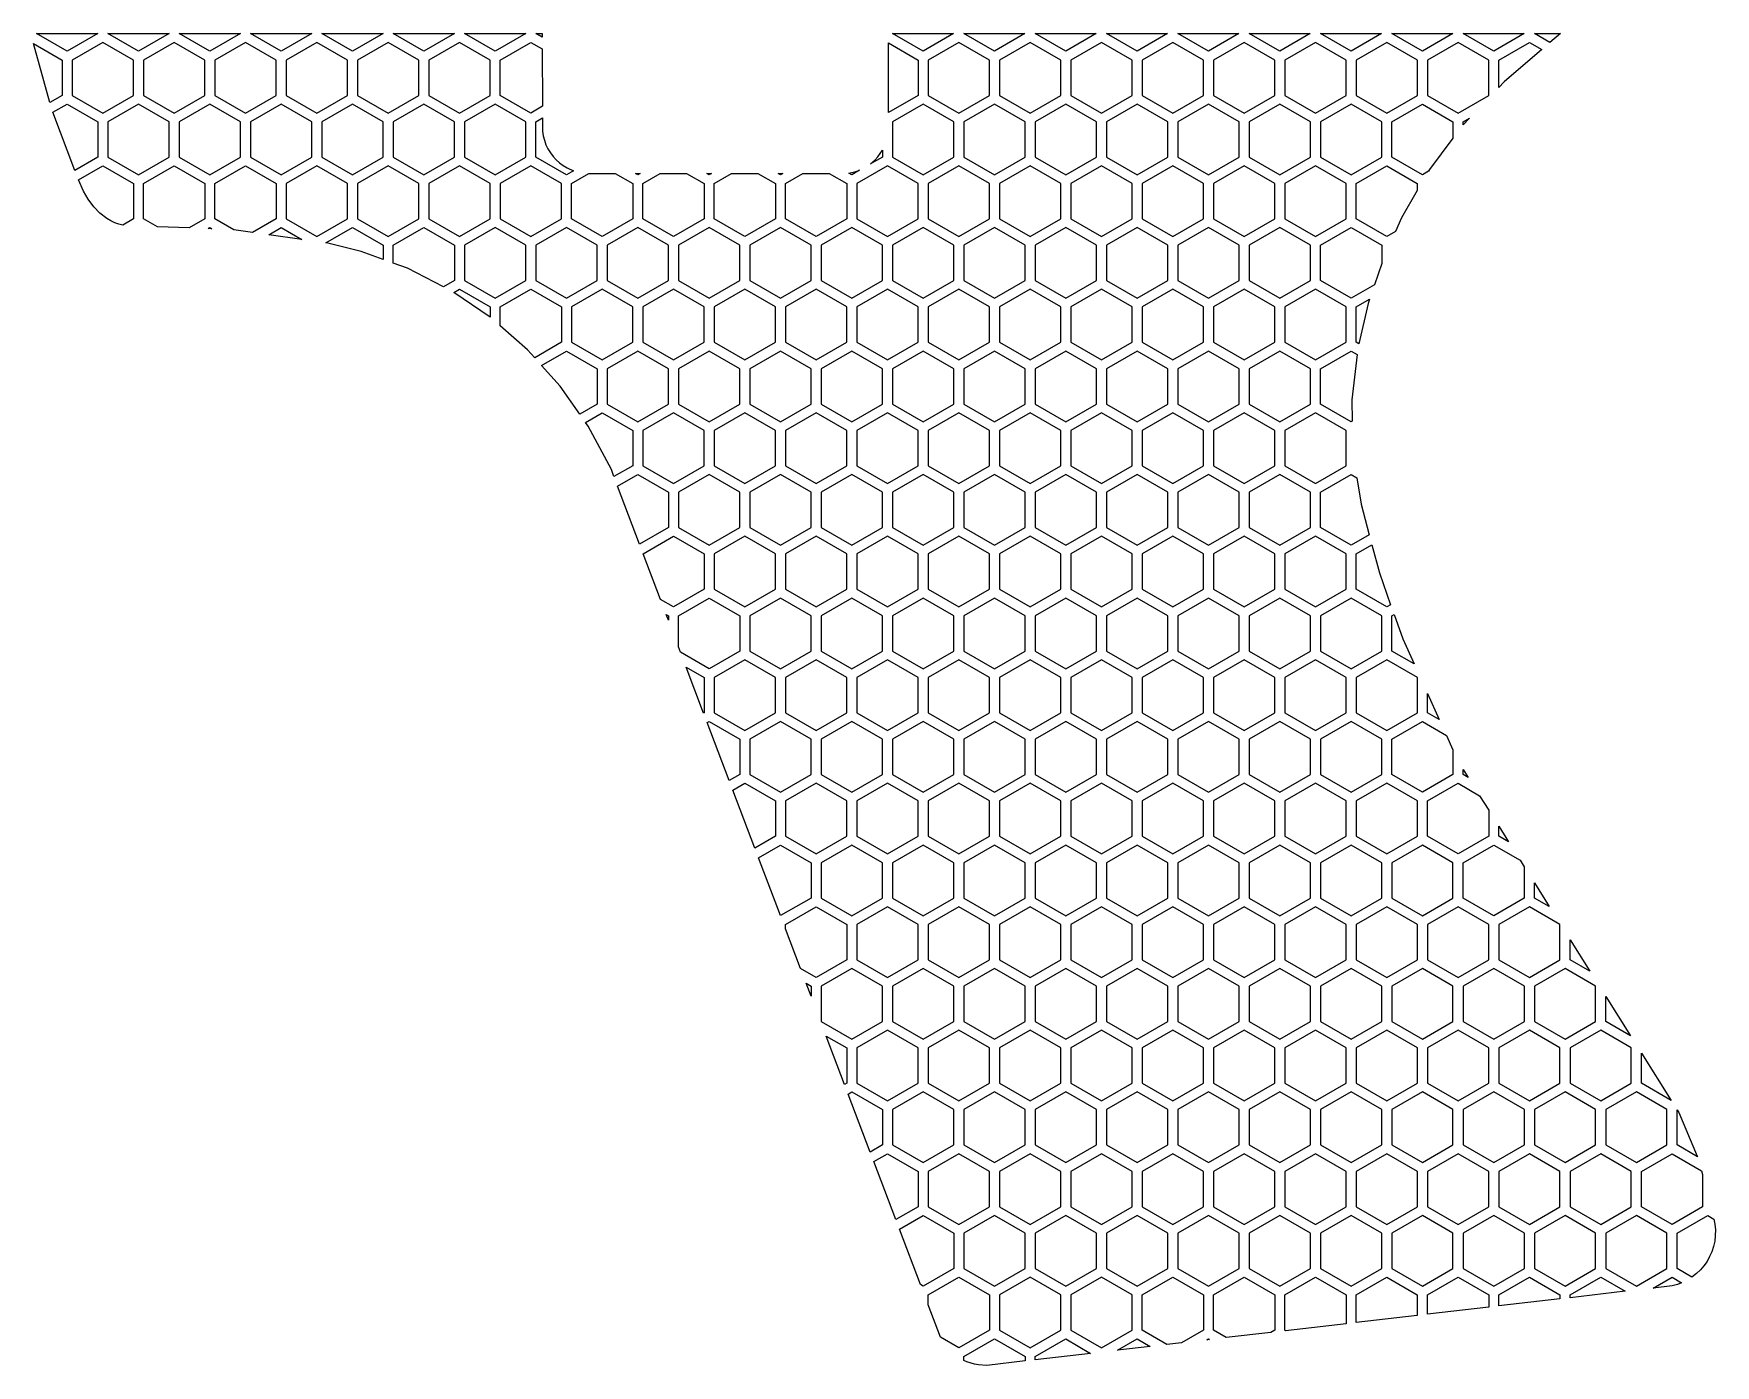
# Model space of a CAD drawing. Header units: millimetres. Extents: x 90.1 to 173.4, y -139.4 to -73.4.
import ezdxf

# ---------------------------------------------------------------- set-up
doc = ezdxf.new("R2010")
doc.units = ezdxf.units.MM

# ---------------------------------------------------------------- blocks, each defined once
blk = doc.blocks.new('HEX')
blk.add_lwpolyline([(1.516, 0.875), (0, 1.75), (-1.516, 0.875), (-1.516, -0.875), (0, -1.75), (1.516, -0.875)], close=True)

msp = doc.modelspace()

# ---------------------------------------------------------------- linework, layer by layer
for points in [[(90.105, -73.892), (91.517, -74.707), (91.517, -76.457), (90.908, -76.808), (90.105, -73.892)], [(93.28, -73.4), (91.767, -74.274), (90.254, -73.4), (93.28, -73.4)], [(96.811, -73.4), (95.298, -74.274), (93.785, -73.4), (96.811, -73.4)], [(100.342, -73.4), (98.829, -74.274), (97.316, -73.4), (100.342, -73.4)], [(103.873, -73.4), (102.36, -74.274), (100.847, -73.4), (103.873, -73.4)], [(107.404, -73.4), (105.891, -74.274), (104.378, -73.4), (107.404, -73.4)], [(110.935, -73.4), (109.422, -74.274), (107.909, -73.4), (110.935, -73.4)], [(114.467, -73.4), (112.953, -74.274), (111.44, -73.4), (114.467, -73.4)], [(115.294, -76.999), (114.719, -77.332), (113.203, -76.457), (113.203, -74.707), (114.719, -73.832), (115.287, -74.16), (115.294, -76.999)], [(115.285, -73.4), (115.285, -73.581), (114.971, -73.4), (115.285, -73.4)], [(132.428, -73.862), (133.89, -74.707), (133.89, -76.457), (132.419, -77.306), (132.428, -73.862)], [(135.652, -73.4), (134.14, -74.274), (132.627, -73.4), (135.652, -73.4)], [(139.183, -73.4), (137.671, -74.274), (136.159, -73.4), (139.183, -73.4)], [(142.714, -73.4), (141.202, -74.274), (139.69, -73.4), (142.714, -73.4)], [(146.245, -73.4), (144.733, -74.274), (143.221, -73.4), (146.245, -73.4)], [(149.777, -73.4), (148.264, -74.274), (146.752, -73.4), (149.777, -73.4)], [(153.308, -73.4), (151.795, -74.274), (150.283, -73.4), (153.308, -73.4)], [(156.839, -73.4), (155.326, -74.274), (153.814, -73.4), (156.839, -73.4)], [(160.37, -73.4), (158.857, -74.274), (157.345, -73.4), (160.37, -73.4)], [(163.901, -73.4), (162.389, -74.274), (160.876, -73.4), (163.901, -73.4)], [(162.907, -75.78), (162.639, -76.061), (162.639, -74.707), (164.154, -73.832), (164.771, -74.188), (162.907, -75.78)], [(165.692, -73.4), (165.174, -73.843), (164.407, -73.4), (165.692, -73.4)], [(91.059, -77.298), (91.767, -76.89), (93.282, -77.765), (93.282, -79.515), (92.141, -80.174), (91.059, -77.298)], [(159.202, -80.133), (159.153, -80.219), (158.857, -80.39), (157.342, -79.515), (157.342, -77.765), (158.857, -76.89), (160.373, -77.765), (160.373, -78.586), (159.202, -80.133)], [(115.297, -78.224), (115.333, -78.458), (115.391, -78.684), (115.47, -78.9), (115.569, -79.106), (115.687, -79.3), (115.822, -79.481), (115.974, -79.648), (116.141, -79.8), (116.322, -79.935), (116.516, -80.053), (116.828, -80.191), (116.484, -80.39), (114.969, -79.515), (114.969, -77.765), (115.296, -77.576), (115.297, -78.224)], [(161.182, -77.586), (160.873, -77.925), (160.873, -77.765), (161.182, -77.586)], [(131.536, -79.854), (131.756, -79.664), (131.904, -79.5), (132.124, -79.179), (132.124, -79.515), (131.536, -79.854)], [(94.326, -82.836), (94.119, -82.763), (93.923, -82.672), (93.735, -82.563), (93.389, -82.296), (93.08, -81.973), (92.806, -81.603), (92.567, -81.196), (92.319, -80.648), (93.532, -79.948), (95.048, -80.823), (95.048, -82.573), (94.513, -82.881), (94.326, -82.836)], [(96.236, -82.97), (95.548, -82.573), (95.548, -80.823), (97.063, -79.948), (98.579, -80.823), (98.579, -82.573), (97.797, -83.024), (96.236, -82.97)], [(100.012, -83.111), (99.079, -82.573), (99.079, -80.823), (100.594, -79.948), (102.11, -80.823), (102.11, -82.573), (100.945, -83.245), (100.012, -83.111)], [(118.903, -80.324), (119.765, -80.823), (119.765, -82.573), (118.25, -83.448), (116.734, -82.573), (116.734, -80.823), (117.597, -80.324), (118.903, -80.324)], [(120.128, -80.325), (120.015, -80.39), (119.903, -80.325), (120.128, -80.325)], [(122.434, -80.325), (123.297, -80.823), (123.297, -82.573), (121.781, -83.448), (120.265, -82.573), (120.265, -80.823), (121.128, -80.325), (122.434, -80.325)], [(123.659, -80.325), (123.547, -80.39), (123.434, -80.325), (123.659, -80.325)], [(125.965, -80.325), (126.828, -80.823), (126.828, -82.573), (125.312, -83.448), (123.797, -82.573), (123.797, -80.823), (124.659, -80.325), (125.965, -80.325)], [(127.19, -80.325), (127.078, -80.39), (126.965, -80.325), (127.19, -80.325)], [(129.496, -80.325), (130.359, -80.823), (130.359, -82.573), (128.843, -83.448), (127.328, -82.573), (127.328, -80.823), (128.19, -80.325), (129.496, -80.325)], [(130.469, -80.309), (130.814, -80.233), (130.992, -80.168), (130.609, -80.39), (130.469, -80.309)], [(157.827, -82.525), (157.529, -83.195), (157.092, -83.448), (155.576, -82.573), (155.576, -80.823), (157.092, -79.948), (158.607, -80.823), (158.607, -81.168), (157.827, -82.525)], [(98.741, -83.056), (98.829, -83.006), (98.928, -83.063), (98.741, -83.056)], [(101.747, -83.36), (102.36, -83.006), (103.377, -83.593), (101.747, -83.36)], [(106.318, -84.191), (104.602, -83.768), (104.577, -83.765), (105.891, -83.006), (107.407, -83.881), (107.407, -84.586), (106.318, -84.191)], [(108.61, -85.023), (107.907, -84.768), (107.907, -83.881), (109.422, -83.006), (110.938, -83.881), (110.938, -85.631), (110.4, -85.941), (108.61, -85.023)], [(156.484, -85.837), (155.326, -86.506), (153.811, -85.631), (153.811, -83.881), (155.326, -83.006), (156.842, -83.881), (156.842, -84.783), (156.484, -85.837)], [(110.907, -86.225), (111.188, -86.064), (112.703, -86.939), (112.703, -87.446), (110.907, -86.225)], [(114.56, -89.061), (113.203, -87.874), (113.203, -86.939), (114.719, -86.064), (116.234, -86.939), (116.234, -88.689), (114.911, -89.452), (114.56, -89.061)], [(156.172, -86.76), (155.706, -88.764), (155.576, -88.689), (155.576, -86.939), (156.241, -86.555), (156.172, -86.76)], [(116.168, -90.854), (115.253, -89.833), (116.484, -89.122), (118, -89.997), (118, -91.747), (117.14, -92.243), (116.168, -90.854)], [(155.368, -91.533), (155.374, -92.594), (155.326, -92.622), (153.811, -91.747), (153.811, -89.997), (155.326, -89.122), (155.622, -89.292), (155.368, -91.533)], [(118.705, -94.995), (117.557, -92.839), (117.428, -92.654), (118.25, -92.18), (119.765, -93.055), (119.765, -94.805), (118.836, -95.341), (118.705, -94.995)], [(119.015, -95.815), (120.015, -95.238), (121.531, -96.113), (121.531, -97.863), (120.104, -98.686), (119.015, -95.815)], [(155.833, -96.711), (156.23, -98.216), (155.326, -98.738), (153.811, -97.863), (153.811, -96.113), (155.326, -95.238), (155.61, -95.401), (155.833, -96.711)], [(120.284, -99.16), (121.781, -98.296), (123.297, -99.171), (123.297, -100.921), (121.781, -101.796), (121.143, -101.428), (120.284, -99.16)], [(156.727, -100.099), (157.287, -101.683), (157.092, -101.796), (155.576, -100.921), (155.576, -99.171), (156.362, -98.717), (156.727, -100.099)], [(122.031, -103.769), (122.031, -102.229), (123.547, -101.354), (125.062, -102.229), (125.062, -103.979), (123.547, -104.854), (122.133, -104.037), (122.031, -103.769)], [(121.424, -102.167), (121.531, -102.229), (121.531, -102.45), (121.424, -102.167)], [(157.887, -103.382), (158.445, -104.615), (157.342, -103.979), (157.342, -102.229), (157.456, -102.163), (157.887, -103.382)], [(122.413, -104.777), (123.297, -105.287), (123.297, -107.037), (123.275, -107.049), (122.413, -104.777)], [(159.692, -107.374), (159.107, -107.037), (159.107, -106.081), (159.692, -107.374)], [(123.454, -107.523), (123.547, -107.47), (125.062, -108.345), (125.062, -110.095), (124.543, -110.394), (123.454, -107.523)], [(160.373, -108.879), (160.373, -110.095), (158.857, -110.97), (157.342, -110.095), (157.342, -108.345), (158.857, -107.47), (160.046, -108.156), (160.373, -108.879)], [(161.118, -110.236), (160.873, -110.095), (160.873, -109.847), (161.118, -110.236)], [(124.723, -110.868), (125.312, -110.528), (126.828, -111.403), (126.828, -113.153), (125.811, -113.74), (124.723, -110.868)], [(162.139, -111.86), (162.139, -113.153), (160.623, -114.028), (159.107, -113.153), (159.107, -111.403), (160.623, -110.528), (161.687, -111.142), (162.139, -111.86)], [(163.128, -113.435), (162.639, -113.153), (162.639, -112.656), (163.128, -113.435)], [(125.991, -114.213), (127.078, -113.586), (128.593, -114.461), (128.593, -116.211), (127.079, -117.085), (125.991, -114.213)], [(163.904, -114.67), (163.904, -116.211), (162.389, -117.086), (160.873, -116.211), (160.873, -114.461), (162.389, -113.586), (163.698, -114.342), (163.904, -114.67)], [(165.139, -116.635), (164.404, -116.211), (164.404, -115.466), (165.139, -116.635)], [(127.328, -117.739), (127.328, -117.519), (128.843, -116.644), (130.359, -117.519), (130.359, -119.269), (128.843, -120.144), (128.07, -119.697), (127.328, -117.739)], [(167.149, -119.834), (166.17, -119.269), (166.17, -118.275), (167.149, -119.834)], [(128.35, -120.436), (128.593, -120.577), (128.593, -121.077), (128.35, -120.436)], [(169.16, -123.034), (167.935, -122.327), (167.935, -121.085), (169.16, -123.034)], [(129.34, -123.046), (130.359, -123.635), (130.359, -125.385), (130.25, -125.448), (129.34, -123.046)], [(171.17, -126.233), (169.701, -125.385), (169.701, -123.894), (171.17, -126.233)], [(130.43, -125.921), (130.609, -125.818), (132.124, -126.693), (132.124, -128.443), (131.518, -128.793), (130.43, -125.921)], [(171.549, -126.835), (172.465, -128.993), (172.474, -129.025), (171.466, -128.443), (171.466, -126.704), (171.549, -126.835)], [(131.698, -129.266), (132.374, -128.876), (133.89, -129.751), (133.89, -131.501), (132.787, -132.138), (131.698, -129.266)], [(172.732, -129.898), (172.732, -131.501), (171.216, -132.376), (169.701, -131.501), (169.701, -129.751), (171.216, -128.876), (172.679, -129.721), (172.732, -129.898)], [(132.966, -132.611), (134.14, -131.934), (135.655, -132.809), (135.655, -134.559), (134.14, -135.434), (134.007, -135.357), (132.966, -132.611)], [(173.335, -132.368), (173.362, -132.653), (173.359, -132.932), (173.328, -133.206), (173.27, -133.471), (173.187, -133.727), (173.079, -133.972), (172.948, -134.205), (172.795, -134.423), (172.621, -134.625), (172.429, -134.811), (172.205, -134.985), (171.466, -134.559), (171.466, -132.809), (172.982, -131.934), (173.287, -132.11), (173.335, -132.368)], [(134.996, -137.965), (134.39, -136.367), (134.39, -135.867), (135.905, -134.992), (137.421, -135.867), (137.421, -137.617), (135.905, -138.492), (134.996, -137.965)], [(146.207, -138.324), (144.983, -137.617), (144.983, -135.867), (146.499, -134.992), (148.014, -135.867), (148.014, -137.617), (146.937, -138.239), (146.207, -138.324)], [(149.147, -137.982), (148.514, -137.617), (148.514, -135.867), (150.03, -134.992), (151.545, -135.867), (151.545, -137.617), (151.357, -137.726), (149.147, -137.982)], [(152.087, -137.641), (152.045, -137.617), (152.045, -135.867), (153.561, -134.992), (155.076, -135.867), (155.076, -137.294), (152.087, -137.641)], [(155.576, -137.236), (155.576, -135.867), (157.092, -134.992), (158.607, -135.867), (158.607, -136.884), (155.576, -137.236)], [(159.107, -136.826), (159.107, -135.867), (160.623, -134.992), (162.139, -135.867), (162.139, -136.474), (159.107, -136.826)], [(162.639, -136.416), (162.639, -135.867), (164.154, -134.992), (165.67, -135.867), (165.67, -136.064), (162.639, -136.416)], [(166.17, -136.006), (166.17, -135.867), (167.685, -134.992), (168.893, -135.689), (166.17, -136.006)], [(171.49, -135.345), (171.22, -135.419), (170.288, -135.527), (171.216, -134.992), (171.692, -135.267), (171.49, -135.345)], [(137.299, -139.358), (136.887, -139.336), (136.686, -139.3), (136.301, -139.181), (136.155, -139.115), (136.155, -138.925), (137.671, -138.05), (139.186, -138.925), (139.186, -139.139), (137.299, -139.358)], [(139.686, -139.081), (139.686, -138.925), (141.202, -138.05), (142.435, -138.762), (139.686, -139.081)], [(143.769, -138.607), (144.733, -138.05), (145.375, -138.42), (143.769, -138.607)], [(148.189, -138.093), (148.264, -138.05), (148.314, -138.079), (148.189, -138.093)]]:
    msp.add_lwpolyline(points, close=True)

# ---------------------------------------------------------------- block references
for p in [(93.532, -75.582), (97.063, -75.582), (100.594, -75.582), (104.126, -75.582), (107.657, -75.582), (111.188, -75.582), (135.905, -75.582), (139.436, -75.582), (142.968, -75.582), (146.499, -75.582), (150.03, -75.582), (153.561, -75.582), (157.092, -75.582), (160.623, -75.582), (95.298, -78.64), (98.829, -78.64), (102.36, -78.64), (105.891, -78.64), (109.422, -78.64), (112.953, -78.64), (134.14, -78.64), (137.671, -78.64), (141.202, -78.64), (144.733, -78.64), (148.264, -78.64), (151.795, -78.64), (155.326, -78.64), (104.126, -81.698), (107.657, -81.698), (111.188, -81.698), (114.719, -81.698), (132.374, -81.698), (135.905, -81.698), (139.436, -81.698), (142.968, -81.698), (146.499, -81.698), (150.03, -81.698), (153.561, -81.698), (112.953, -84.756), (116.484, -84.756), (120.015, -84.756), (123.547, -84.756), (127.078, -84.756), (130.609, -84.756), (134.14, -84.756), (137.671, -84.756), (141.202, -84.756), (144.733, -84.756), (148.264, -84.756), (151.795, -84.756), (118.25, -87.814), (121.781, -87.814), (125.312, -87.814), (128.843, -87.814), (132.374, -87.814), (135.905, -87.814), (139.436, -87.814), (142.968, -87.814), (146.499, -87.814), (150.03, -87.814), (153.561, -87.814), (120.015, -90.872), (123.547, -90.872), (127.078, -90.872), (130.609, -90.872), (134.14, -90.872), (137.671, -90.872), (141.202, -90.872), (144.733, -90.872), (148.264, -90.872), (151.795, -90.872), (121.781, -93.93), (125.312, -93.93), (128.843, -93.93), (132.374, -93.93), (135.905, -93.93), (139.436, -93.93), (142.968, -93.93), (146.499, -93.93), (150.03, -93.93), (153.561, -93.93), (123.547, -96.988), (127.078, -96.988), (130.609, -96.988), (134.14, -96.988), (137.671, -96.988), (141.202, -96.988), (144.733, -96.988), (148.264, -96.988), (151.795, -96.988), (125.312, -100.046), (128.843, -100.046), (132.374, -100.046), (135.905, -100.046), (139.436, -100.046), (142.968, -100.046), (146.499, -100.046), (150.03, -100.046), (153.561, -100.046), (127.078, -103.104), (130.609, -103.104), (134.14, -103.104), (137.671, -103.104), (141.202, -103.104), (144.733, -103.104), (148.264, -103.104), (151.795, -103.104), (155.326, -103.104), (125.312, -106.162), (128.843, -106.162), (132.374, -106.162), (135.905, -106.162), (139.436, -106.162), (142.968, -106.162), (146.499, -106.162), (150.03, -106.162), (153.561, -106.162), (157.092, -106.162), (127.078, -109.22), (130.609, -109.22), (134.14, -109.22), (137.671, -109.22), (141.202, -109.22), (144.733, -109.22), (148.264, -109.22), (151.795, -109.22), (155.326, -109.22), (128.843, -112.278), (132.374, -112.278), (135.905, -112.278), (139.436, -112.278), (142.968, -112.278), (146.499, -112.278), (150.03, -112.278), (153.561, -112.278), (157.092, -112.278), (130.609, -115.336), (134.14, -115.336), (137.671, -115.336), (141.202, -115.336), (144.733, -115.336), (148.264, -115.336), (151.795, -115.336), (155.326, -115.336), (158.857, -115.336), (132.374, -118.394), (135.905, -118.394), (139.436, -118.394), (142.968, -118.394), (146.499, -118.394), (150.03, -118.394), (153.561, -118.394), (157.092, -118.394), (160.623, -118.394), (164.154, -118.394), (130.609, -121.452), (134.14, -121.452), (137.671, -121.452), (141.202, -121.452), (144.733, -121.452), (148.264, -121.452), (151.795, -121.452), (155.326, -121.452), (158.857, -121.452), (162.389, -121.452), (165.92, -121.452), (132.374, -124.51), (135.905, -124.51), (139.436, -124.51), (142.968, -124.51), (146.499, -124.51), (150.03, -124.51), (153.561, -124.51), (157.092, -124.51), (160.623, -124.51), (164.154, -124.51), (167.685, -124.51), (134.14, -127.568), (137.671, -127.568), (141.202, -127.568), (144.733, -127.568), (148.264, -127.568), (151.795, -127.568), (155.326, -127.568), (158.857, -127.568), (162.389, -127.568), (165.92, -127.568), (169.451, -127.568), (135.905, -130.626), (139.436, -130.626), (142.968, -130.626), (146.499, -130.626), (150.03, -130.626), (153.561, -130.626), (157.092, -130.626), (160.623, -130.626), (164.154, -130.626), (167.685, -130.626), (137.671, -133.684), (141.202, -133.684), (144.733, -133.684), (148.264, -133.684), (151.795, -133.684), (155.326, -133.684), (158.857, -133.684), (162.389, -133.684), (165.92, -133.684), (169.451, -133.684), (139.436, -136.742), (142.968, -136.742)]:
    msp.add_blockref('HEX', p)

doc.saveas('drawing.dxf')
